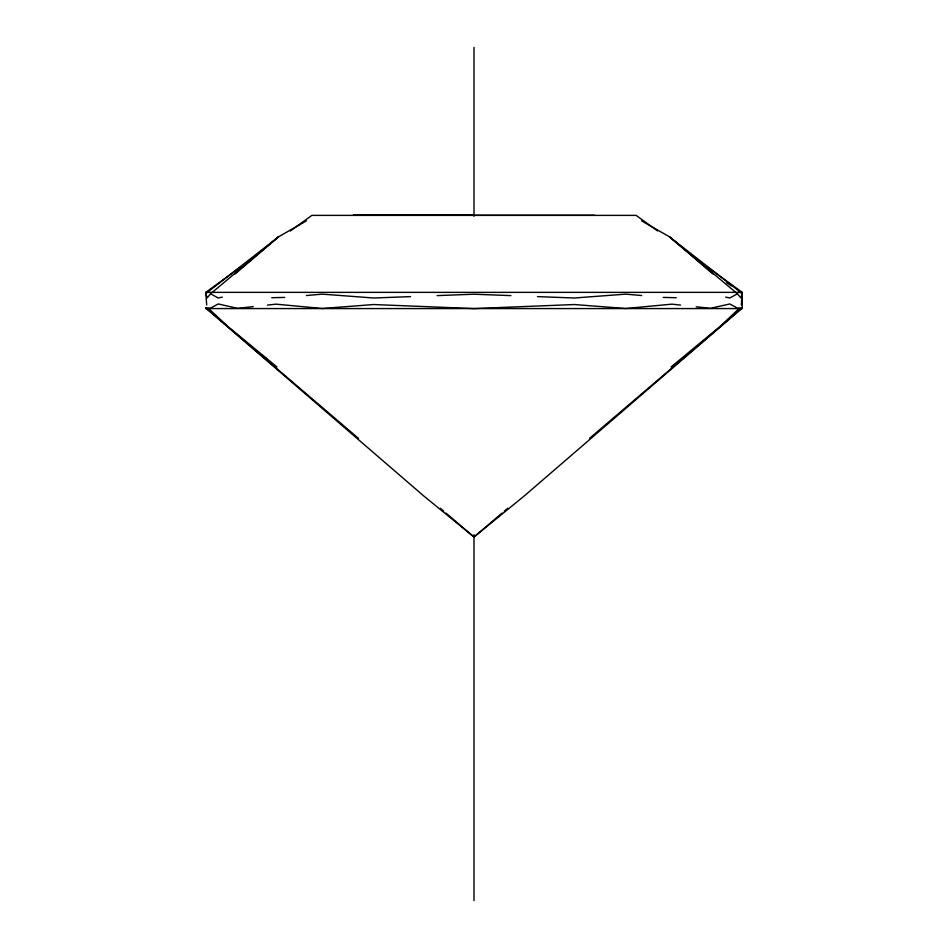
<?xml version="1.0" encoding="UTF-8"?>
<svg xmlns="http://www.w3.org/2000/svg" width="948" height="948" viewBox="0 0 948 948"><rect width="100%" height="100%" fill="white"/><g stroke="black" fill="none" stroke-linecap="round" stroke-linejoin="round"><path stroke-width="1.42" d="M706.497 266.424L742.248 292.363L741.312 304.983M738.658 308.965L719.994 326.515L671.065 366.971M235.104 273.972L278.605 236.775L210.563 293.797L207.221 297.814L205.763 293.607L278.605 236.775L306.441 220.86M502.061 513.046L474 537.006L423.578 495.816L205.763 307.958L210.563 308.159L218.194 303.952L237.545 308.337L253.234 306.631M504.312 511.126L507.678 508.258M589.609 438.296L742.248 307.958L742.248 293.607L669.407 236.775L641.571 220.86M206.7 304.983L205.752 292.363L241.515 266.424M290.384 230.968L311.845 215.397L636.155 215.397L657.628 230.968M738.634 291.048L742.248 293.607L740.791 297.814L737.449 293.797L729.818 297.98L725.67 297.127M222.342 297.127L218.194 297.98L210.563 293.797M267.502 305.078L276.058 304.154L322.249 308.491L373.654 304.533L474 308.574L574.358 304.533L625.763 308.491L671.942 304.154L680.51 305.078M676.232 297.719L663.292 297.423M284.72 297.423L271.78 297.719M306.37 295.527L322.249 294.141L373.654 298.004L410.543 296.617M437.111 295.61L474 294.212L510.901 295.61M474 215.078L353.213 215.291L594.799 215.291M205.775 292.363L742.237 292.363M205.74 308.574L742.237 308.574M537.469 296.617L574.358 298.004L625.763 294.141L641.642 295.527M696.199 306.785L710.467 308.337L729.818 303.952L737.449 308.159L742.248 307.958L524.434 495.816L474 537.006L445.951 513.046M726.595 282.516L731.406 285.929M209.709 309.569L227.958 326.515L276.946 366.971M261.98 355.002L266.412 358.628M737.449 293.797L669.407 236.775L712.908 273.972M205.763 307.958L358.403 438.296M440.334 508.258L443.7 511.126M474 47.4L474 216.263M474 534.731L474 900.6"/></g></svg>
